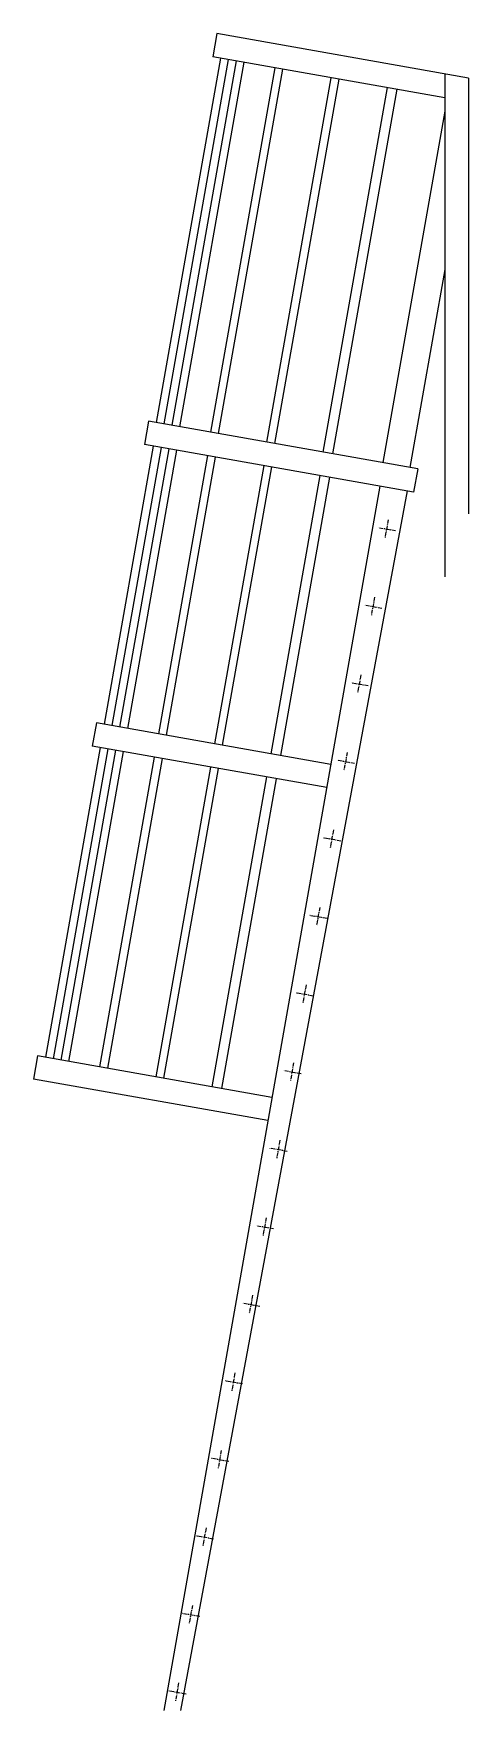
# Model space of a CAD drawing. Extents: x 27871 to 29253, y 17507 to 22832.
import ezdxf

# ---------------------------------------------------------------- set-up
doc = ezdxf.new("R2010")
doc.units = 0
doc.header["$LTSCALE"] = 10
doc.linetypes.add('CENTER', pattern=[2, 1.25, -0.25, 0.25, -0.25])
doc.layers.get('0').update_dxf_attribs({"linetype": 'CONTINUOUS'})
doc.layers.add('CEN', color=4, linetype='CENTER')

msp = doc.modelspace()

# ---------------------------------------------------------------- linework, layer by layer
for p, q in [((28453.6, 22831.8), (28440.6, 22758)), ((29253.1, 22690.6), (28453.6, 22831.8)), ((28465.2, 22753.6), (28260.7, 21596.6)), ((28489.8, 22749.3), (28285.3, 21592.2)), ((28514.4, 22744.9), (28310, 21587.9)), ((28539, 22740.6), (28334.6, 21583.5)), ((29178.1, 22627.7), (28440.6, 22758)), ((28637.5, 22723.2), (28433.1, 21566.1)), ((28662.1, 22718.8), (28457.7, 21561.8)), ((28816, 22691.6), (28611.5, 21534.6)), ((28840.6, 22687.3), (28636.2, 21530.2)), ((29178.1, 22703.8), (29178.1, 21107.2)), ((29253.1, 22690.6), (29253.1, 21307.2)), ((28994.5, 22660.1), (28790, 21503)), ((29025.3, 22654.7), (28820.8, 21497.6)), ((29178.1, 22585.5), (28980.8, 21469.3)), ((29178.1, 22082.7), (29067, 21454.1)), ((28236.1, 21600.9), (28223.1, 21527)), ((29091.6, 21449.7), (28236.1, 21600.9)), ((28251.5, 21522), (28095.4, 20638.6)), ((28276.1, 21517.7), (28120, 20634.2)), ((28300.7, 21513.3), (28144.6, 20629.9)), ((29078.6, 21375.9), (28223.1, 21527)), ((28325.3, 21509), (28169.2, 20625.5)), ((28423.8, 21491.6), (28267.7, 20608.1)), ((28448.4, 21487.2), (28292.3, 20603.8)), ((28602.3, 21460), (28446.2, 20576.6)), ((28626.9, 21455.7), (28470.8, 20572.2)), ((28780.8, 21428.5), (28624.7, 20545)), ((28811.6, 21423.1), (28655.5, 20539.6)), ((29091.6, 21449.7), (29078.6, 21375.9)), ((28971.6, 21394.8), (28284.6, 17507.2)), ((29057.7, 21379.6), (28338.2, 17507.2)), ((28070.8, 20642.9), (28057.7, 20569.1)), ((28815.5, 20511.3), (28070.8, 20642.9)), ((28082.3, 20564.7), (27908.5, 19581.1)), ((28106.9, 20560.4), (27933.1, 19576.7)), ((28131.6, 20556), (27957.8, 19572.4)), ((28802.4, 20437.5), (28057.7, 20569.1)), ((28156.2, 20551.7), (27982.4, 19568)), ((28254.7, 20534.3), (28080.8, 19550.6)), ((28279.3, 20529.9), (28105.5, 19546.3)), ((28433.1, 20502.7), (28259.3, 19519.1)), ((28457.8, 20498.4), (28284, 19514.7)), ((28611.6, 20471.2), (28437.8, 19487.5)), ((28642.4, 20465.7), (28468.6, 19482.1)), ((27883.9, 19585.4), (27870.8, 19511.6)), ((28628.6, 19453.8), (27883.9, 19585.4)), ((28615.6, 19380), (27870.8, 19511.6))]:
    msp.add_line(p, q)
at = {"layer": 'CEN'}
for p, q in [((29021.6, 21252.6), (28966.9, 21262.3)), ((28997.9, 21288), (28987.8, 21231.1)), ((28954.4, 21041.8), (28944.3, 20984.9)), ((28978.1, 21006.4), (28923.4, 21016.1)), ((28934.6, 20760.2), (28879.9, 20769.9)), ((28910.9, 20795.6), (28900.8, 20738.7)), ((28891.1, 20514), (28836.4, 20523.7)), ((28867.4, 20549.4), (28857.3, 20492.5)), ((28823.9, 20303.2), (28813.8, 20246.3)), ((28847.6, 20267.9), (28792.9, 20277.5)), ((28804.1, 20021.7), (28749.4, 20031.3)), ((28780.4, 20057), (28770.3, 20000.2)), ((28736.9, 19810.9), (28726.8, 19754)), ((28760.6, 19775.5), (28705.9, 19785.1)), ((28697.2, 19564), (28687.1, 19507.1)), ((28720.9, 19528.6), (28666.2, 19538.3)), ((28677.4, 19282.4), (28622.7, 19292.1)), ((28653.7, 19317.8), (28643.6, 19260.9)), ((28610.2, 19071.6), (28600.1, 19014.7)), ((28633.9, 19036.3), (28579.2, 19045.9)), ((28590.4, 18790.1), (28535.7, 18799.7)), ((28566.7, 18825.4), (28556.6, 18768.6)), ((28534.7, 18543.9), (28480, 18553.5)), ((28511, 18579.2), (28500.9, 18522.4)), ((28467.5, 18333.1), (28457.4, 18276.2)), ((28491.2, 18297.7), (28436.5, 18307.4)), ((28442.8, 18051.5), (28388.1, 18061.2)), ((28419.1, 18086.9), (28409, 18030)), ((28375.6, 17840.7), (28365.5, 17783.8)), ((28399.3, 17805.3), (28344.6, 17815)), ((28332.1, 17594.5), (28322, 17537.6)), ((28355.8, 17559.1), (28301.1, 17568.8))]:
    msp.add_line(p, q, dxfattribs=at)

doc.saveas('drawing.dxf')
